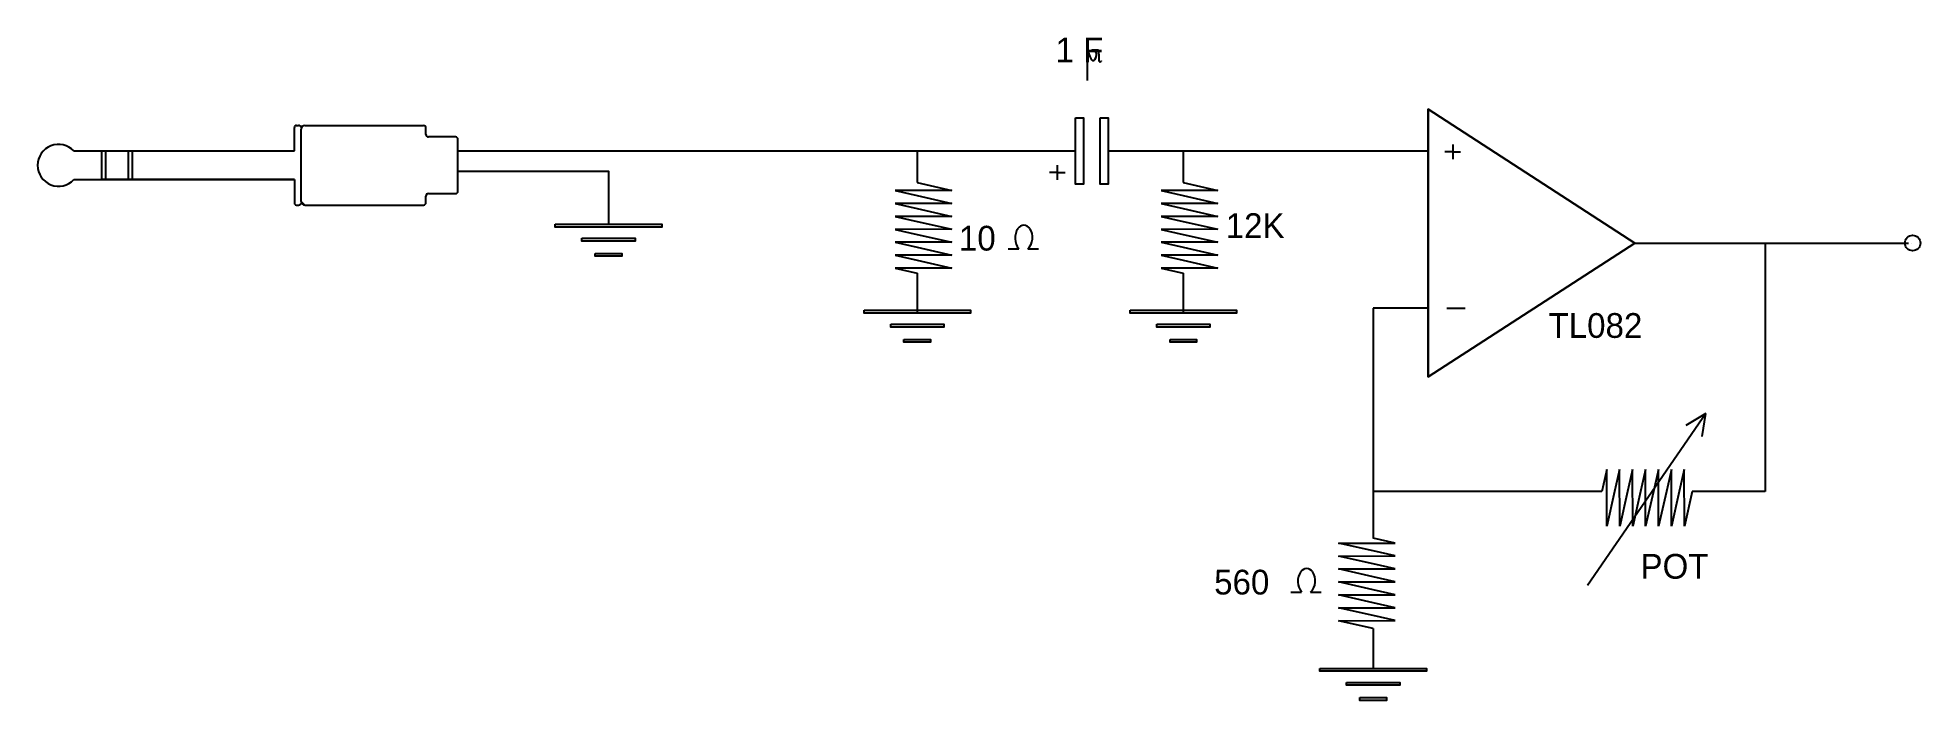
# Model space of a CAD drawing. Extents: x 4.61 to 12.22, y 1.06 to 3.74.
import ezdxf

# ---------------------------------------------------------------- set-up
doc = ezdxf.new("R2010")
doc.units = 0
doc.layers.add('Default', color=7, linetype='Continuous')

msp = doc.modelspace()

# ---------------------------------------------------------------- linework, layer by layer
at = {"layer": 'Default'}
for p, q in [((8.8526, 3.5646), (8.8526, 3.6875)), ((10.2284, 3.2793), (10.2284, 3.4481)), ((10.2284, 3.4481), (11.0646, 2.9071)), ((5.6479, 3.2793), (5.6479, 3.3748)), ((5.6554, 3.3823), (5.6639, 3.3823)), ((5.6751, 3.0752), (5.6751, 3.368)), ((5.6893, 3.3823), (6.1689, 3.3823)), ((6.1789, 3.346), (6.1789, 3.3723)), ((4.7566, 3.2793), (5.6479, 3.2793)), ((4.7566, 3.2793), (5.6479, 3.2793)), ((4.8697, 3.1639), (4.8697, 3.2793)), ((4.8848, 3.2793), (4.8848, 3.1639)), ((4.9768, 3.1639), (4.9768, 3.2793)), ((4.9919, 3.2793), (4.9919, 3.1639)), ((6.2985, 3.336), (6.1889, 3.336)), ((6.3085, 3.2793), (6.3085, 3.326)), ((6.3085, 3.1172), (6.3085, 3.2793)), ((6.3085, 3.2793), (8.1645, 3.2793)), ((8.1645, 3.2793), (8.8038, 3.2793)), ((8.9359, 3.2793), (9.2395, 3.2793)), ((9.2395, 3.2793), (10.2284, 3.2793)), ((10.2284, 2.3662), (10.2284, 3.2793)), ((10.3282, 3.276), (10.2965, 3.276)), ((10.3282, 3.3054), (10.3282, 3.2465)), ((10.3282, 3.276), (10.3599, 3.276)), ((8.7302, 3.2217), (8.7302, 3.1628)), ((4.7566, 3.1639), (5.6479, 3.1639)), ((4.7566, 3.1639), (5.6479, 3.1639)), ((5.6479, 3.1639), (4.8697, 3.1639)), ((5.6479, 3.1639), (4.9768, 3.1639)), ((5.6479, 3.1639), (5.6479, 3.0684)), ((8.0755, 3.1193), (8.1645, 3.0991)), ((8.1645, 3.1513), (8.3041, 3.1196)), ((8.7302, 3.1923), (8.6986, 3.1923)), ((8.7302, 3.1923), (8.7619, 3.1923)), ((9.1505, 3.1193), (9.2395, 3.0991)), ((9.2395, 3.1513), (9.3791, 3.1196)), ((5.6554, 3.0609), (5.6639, 3.0609)), ((5.6751, 3.0752), (5.6893, 3.0609)), ((5.6893, 3.0609), (6.1689, 3.0609)), ((6.1789, 3.0709), (6.1789, 3.0972)), ((6.1889, 3.1072), (6.2985, 3.1072)), ((8.0755, 3.067), (8.1645, 3.0468)), ((8.1645, 3.0991), (8.3041, 3.0674)), ((8.1645, 3.0468), (8.3041, 3.0151)), ((9.1505, 3.067), (9.2395, 3.0468)), ((9.2395, 3.0991), (9.3791, 3.0674)), ((9.2395, 3.0468), (9.3791, 3.0151)), ((8.0755, 3.0148), (8.1645, 2.9946)), ((8.1645, 2.9946), (8.3041, 2.9629)), ((9.1505, 3.0148), (9.2395, 2.9946)), ((9.2395, 2.9946), (9.3791, 2.9629)), ((8.0755, 2.9625), (8.1645, 2.9423)), ((8.0755, 2.9103), (8.1645, 2.8901)), ((8.1645, 2.9423), (8.3041, 2.9106)), ((9.1505, 2.9625), (9.2395, 2.9423)), ((9.1505, 2.9103), (9.2395, 2.8901)), ((9.2395, 2.9423), (9.3791, 2.9106)), ((11.0646, 2.9071), (10.2284, 2.3662)), ((11.0646, 2.9071), (12.1698, 2.9071)), ((11.5907, 2.9071), (11.5907, 1.9027)), ((8.0755, 2.858), (8.1645, 2.8378)), ((8.1645, 2.8901), (8.3041, 2.8584)), ((8.1645, 2.8378), (8.3041, 2.8061)), ((8.5318, 2.8837), (8.5748, 2.8837)), ((8.6106, 2.8834), (8.6536, 2.8834)), ((9.1505, 2.858), (9.2395, 2.8378)), ((9.2395, 2.8901), (9.3791, 2.8584)), ((9.2395, 2.8378), (9.3791, 2.8061)), ((8.0755, 2.8058), (8.1645, 2.7856)), ((8.1645, 2.7856), (8.1645, 2.624)), ((9.1505, 2.8058), (9.2395, 2.7856)), ((9.2395, 2.7856), (9.2395, 2.624)), ((10.2284, 2.6436), (10.0066, 2.6436)), ((10.0066, 2.6436), (10.0066, 1.7146)), ((10.3042, 2.6441), (10.3789, 2.6441)), ((11.3514, 2.2176), (10.872, 1.5223)), ((11.3514, 2.2176), (11.2704, 2.1696)), ((11.3354, 2.1248), (11.3514, 2.2176)), ((10.9503, 1.9917), (10.9301, 1.9027)), ((11.0026, 1.9917), (10.9824, 1.9027)), ((11.0548, 1.9917), (11.0346, 1.9027)), ((11.1071, 1.9917), (11.0869, 1.9027)), ((11.1593, 1.9917), (11.1391, 1.9027)), ((11.2116, 1.9917), (11.1914, 1.9027)), ((11.2638, 1.9917), (11.2436, 1.9027)), ((10.9301, 1.9027), (10.0066, 1.9027)), ((10.9824, 1.9027), (10.9507, 1.7632)), ((11.0346, 1.9027), (11.0029, 1.7632)), ((11.0869, 1.9027), (11.0552, 1.7632)), ((11.1391, 1.9027), (11.1074, 1.7632)), ((11.1914, 1.9027), (11.1597, 1.7632)), ((11.2436, 1.9027), (11.2119, 1.7632)), ((11.2959, 1.9027), (11.2642, 1.7632)), ((11.5907, 1.9027), (11.2959, 1.9027)), ((10.0066, 1.6624), (9.867, 1.6941)), ((10.0956, 1.6944), (10.0066, 1.7146)), ((10.0066, 1.6101), (9.867, 1.6418)), ((10.0956, 1.6422), (10.0066, 1.6624)), ((10.0956, 1.5899), (10.0066, 1.6101)), ((10.0066, 1.5579), (9.867, 1.5896)), ((10.0066, 1.5056), (9.867, 1.5373)), ((10.0956, 1.5377), (10.0066, 1.5579)), ((9.6744, 1.496), (9.7174, 1.496)), ((9.7532, 1.4957), (9.7962, 1.4957)), ((10.0066, 1.4534), (9.867, 1.4851)), ((10.0956, 1.4854), (10.0066, 1.5056)), ((10.0956, 1.4332), (10.0066, 1.4534)), ((10.0066, 1.4011), (9.867, 1.4328)), ((10.0066, 1.3489), (9.867, 1.3806)), ((10.0956, 1.3809), (10.0066, 1.4011)), ((10.0066, 1.3489), (10.0066, 1.1873))]:
    msp.add_line(p, q, dxfattribs=at)
for points in [[(11.0646, 2.9071), (10.2284, 3.4481), (10.2284, 3.2793)], [(8.1645, 3.2793), (8.1645, 3.1513)], [(9.2395, 3.2793), (9.2395, 3.1513)], [(10.2284, 3.2793), (10.2284, 2.3662), (11.0646, 2.9071)], [(6.3085, 3.1983), (6.9166, 3.1983), (6.9166, 2.9829)], [(8.3041, 3.1196), (8.0755, 3.1193)], [(9.3791, 3.1196), (9.1505, 3.1193)], [(8.3041, 3.0674), (8.0755, 3.067)], [(9.3791, 3.0674), (9.1505, 3.067)], [(8.3041, 3.0151), (8.0755, 3.0148)], [(9.3791, 3.0151), (9.1505, 3.0148)], [(8.3041, 2.9629), (8.0755, 2.9625)], [(8.3041, 2.9106), (8.0755, 2.9103)], [(9.3791, 2.9629), (9.1505, 2.9625)], [(9.3791, 2.9106), (9.1505, 2.9103)], [(8.3041, 2.8584), (8.0755, 2.858)], [(9.3791, 2.8584), (9.1505, 2.858)], [(8.3041, 2.8061), (8.0755, 2.8058)], [(9.3791, 2.8061), (9.1505, 2.8058)], [(10.9507, 1.7632), (10.9503, 1.9917)], [(11.0029, 1.7632), (11.0026, 1.9917)], [(11.0552, 1.7632), (11.0548, 1.9917)], [(11.1074, 1.7632), (11.1071, 1.9917)], [(11.1597, 1.7632), (11.1593, 1.9917)], [(11.2119, 1.7632), (11.2116, 1.9917)], [(11.2642, 1.7632), (11.2638, 1.9917)], [(9.867, 1.6941), (10.0956, 1.6944)], [(9.867, 1.6418), (10.0956, 1.6422)], [(9.867, 1.5896), (10.0956, 1.5899)], [(9.867, 1.5373), (10.0956, 1.5377)], [(9.867, 1.4851), (10.0956, 1.4854)], [(9.867, 1.4328), (10.0956, 1.4332)], [(9.867, 1.3806), (10.0956, 1.3809)]]:
    msp.add_lwpolyline(points, dxfattribs=at)
for points in [[(8.8038, 3.4135), (8.8361, 3.4135), (8.8361, 3.1451), (8.8038, 3.1451)], [(8.9036, 3.4135), (8.9359, 3.4135), (8.9359, 3.1451), (8.9036, 3.1451)], [(4.8697, 3.2793), (4.8848, 3.2793), (4.8848, 3.1639), (4.8697, 3.1639)], [(4.9768, 3.2793), (4.9919, 3.2793), (4.9919, 3.1639), (4.9768, 3.1639)], [(6.7016, 2.9829), (7.1317, 2.9829), (7.1317, 2.9717), (6.7016, 2.9717)], [(6.8091, 2.9263), (7.0241, 2.9263), (7.0241, 2.915), (6.8091, 2.915)], [(12.1832, 2.9063), (12.1832, 2.9063), (12.1832, 2.9063), (12.1832, 2.9063)], [(6.8628, 2.8654), (6.9704, 2.8654), (6.9704, 2.8542), (6.8628, 2.8542)], [(7.9494, 2.6353), (8.3795, 2.6353), (8.3795, 2.624), (7.9494, 2.624)], [(9.0245, 2.6353), (9.4546, 2.6353), (9.4546, 2.624), (9.0245, 2.624)], [(8.057, 2.5786), (8.272, 2.5786), (8.272, 2.5673), (8.057, 2.5673)], [(8.1107, 2.5178), (8.2182, 2.5178), (8.2182, 2.5065), (8.1107, 2.5065)], [(9.132, 2.5786), (9.3471, 2.5786), (9.3471, 2.5673), (9.132, 2.5673)], [(9.1858, 2.5178), (9.2933, 2.5178), (9.2933, 2.5065), (9.1858, 2.5065)], [(9.7916, 1.1873), (10.2217, 1.1873), (10.2217, 1.176), (9.7916, 1.176)], [(9.8991, 1.1306), (10.1142, 1.1306), (10.1142, 1.1193), (9.8991, 1.1193)], [(9.9529, 1.0698), (10.0604, 1.0698), (10.0604, 1.0586), (9.9529, 1.0586)]]:
    msp.add_lwpolyline(points, close=True, dxfattribs=at)
msp.add_circle((12.1863, 2.9071), 0.0313, dxfattribs=at)
for centre, radius, start, end in [((5.6554, 3.3748), 0.00753, 90, 180), ((5.6639, 3.3681), 0.0142, 26.57069, 90), ((5.6893, 3.368), 0.0143, 90, 180), ((6.1689, 3.3723), 0.01, 0, 90), ((4.6947, 3.2216), 0.0846, 43.00481, 316.99519), ((6.1889, 3.346), 0.01, 180, 270), ((6.2985, 3.326), 0.01, 0, 90), ((5.6554, 3.0684), 0.00753, 180, 270), ((5.6639, 3.0751), 0.0142, 270, 333.42931), ((5.6893, 3.0752), 0.0143, 180, 270), ((5.6893, 3.0752), 0.0143, 180, 270), ((6.1689, 3.0709), 0.01, 270, 0), ((6.1889, 3.0972), 0.01, 90, 180), ((6.2985, 3.1172), 0.01, 270, 0), ((8.5953, 2.9504), 0.0288, 34.4322, 145.5678), ((8.6289, 2.9273), 0.0695, 145.5678, 218.86211), ((8.5656, 2.93), 0.0648, 314.00942, 34.4322), ((9.7715, 1.5396), 0.0695, 145.5678, 218.86211), ((9.7379, 1.5626), 0.0288, 34.4322, 145.5678), ((9.7082, 1.5423), 0.0648, 314.00942, 34.4322)]:
    msp.add_arc(centre, radius, start, end, dxfattribs=at)
for points, degree in [([(8.8526, 3.6875), (8.8659, 3.6408), (8.884, 3.6408), (8.897, 3.6887), (8.8526, 3.6875), (8.897, 3.6887)], 3), ([(8.897, 3.6887), (8.8976, 3.662), (8.8983, 3.6354), (8.9091, 3.6432)], 2)]:
    msp.add_open_spline(points, degree=degree, dxfattribs=at)

# ---------------------------------------------------------------- texts
for s, p in [('1 F', (8.7234, 3.6375)), ('10', (8.3327, 2.8768)), ('12K', (9.4106, 2.9276)), ('TL082', (10.7151, 2.5239)), ('POT', (11.0868, 1.5504)), ('560', (9.364, 1.4865))]:
    msp.add_text(s, height=0.1, dxfattribs=at).set_placement(p)

doc.saveas('drawing.dxf')
